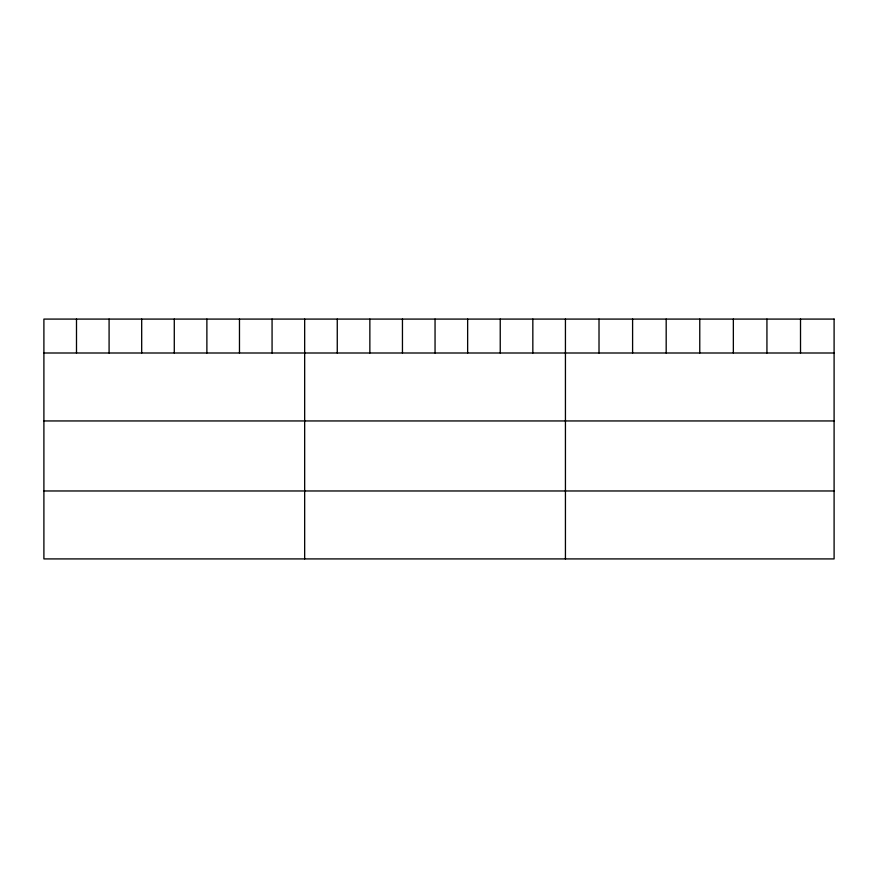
<?xml version="1.0" encoding="UTF-8"?>
<svg xmlns="http://www.w3.org/2000/svg" width="878" height="878" viewBox="0 0 878 878"><rect width="100%" height="100%" fill="white"/><g stroke="black" fill="none" stroke-linecap="round" stroke-linejoin="round"><path stroke-width="1.32" d="M43.9 353L834.1 353M43.9 420.946L834.1 420.946M43.9 490.967L834.1 490.967M800.516 319.087L800.516 353M766.933 319.087L766.933 353M733.35 319.087L733.35 353M699.766 319.087L699.766 353M666.183 319.087L666.183 353M632.599 319.087L632.599 353M599.015 319.087L599.015 353M565.432 319.087L565.432 558.913M532.836 319.087L532.836 353M500.24 319.087L500.24 353M467.645 319.087L467.645 353M435.049 319.087L435.049 353M402.453 319.087L402.453 353M369.857 319.087L369.857 353M337.262 319.087L337.262 353M304.666 319.087L304.666 558.913M272.07 319.087L272.07 353M239.474 319.087L239.474 353M206.879 319.087L206.879 353M174.283 319.087L174.283 353M141.687 319.087L141.687 353M109.091 319.087L109.091 353M76.496 319.087L76.496 353M834.1 319.087L43.9 319.087L43.9 558.913L834.1 558.913L834.1 319.087"/></g></svg>
